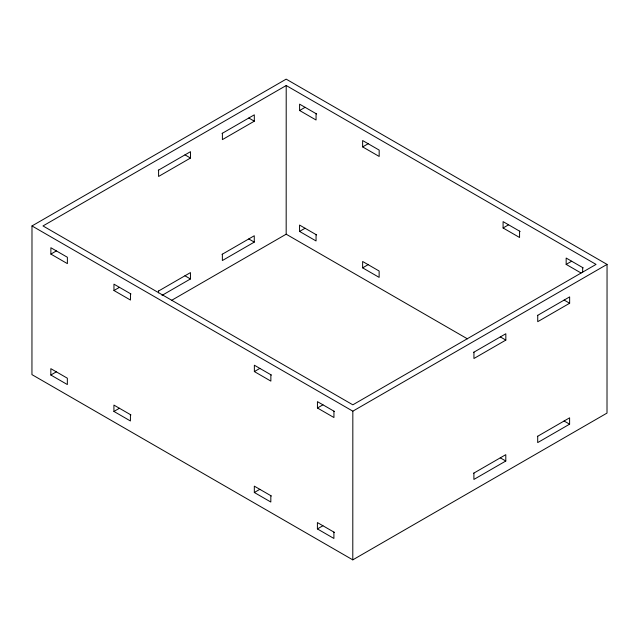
<?xml version="1.0" encoding="UTF-8"?>
<svg xmlns="http://www.w3.org/2000/svg" width="639" height="639" viewBox="0 0 639 639"><rect width="100%" height="100%" fill="white"/><g stroke="black" fill="none" stroke-linecap="round" stroke-linejoin="round"><path stroke-width="0.96" d="M31.99 225.942L31.95 374.622L352.792 559.86L607.01 413.082L607.05 264.402L286.176 79.14L31.99 225.942L352.832 411.173L607.05 264.402M171.46 300.426L286.176 234.201L286.208 85.522L596.051 264.402L352.832 404.822L42.989 225.942L286.208 85.522M352.792 559.86L352.832 411.173M158.264 170.286L190.494 151.683L190.494 158.033L158.592 176.452L158.592 170.102M222.068 133.447L254.306 114.836L254.306 121.186L222.396 139.614L222.396 133.255M50.88 254.09L67.383 263.619L67.383 257.269L50.88 247.74L50.88 254.09L56.376 250.919M316.648 113.99L299.595 104.149L299.595 110.499L305.099 107.32M131.011 294.004L113.958 284.163L113.958 290.513L119.453 287.334M158.224 291.216L190.454 272.605L190.454 278.955L162.002 295.386M222.037 254.378L254.266 235.767L254.266 242.117L222.364 260.536L222.364 254.186M50.84 375.021L67.343 384.55L67.343 378.2L50.84 368.671L50.84 375.021L56.336 371.842M316.609 234.92L299.555 225.072L299.555 231.422L305.059 228.251M130.971 414.935L113.918 405.086L113.918 411.436L119.421 408.265M362.632 267.845L379.135 277.374L379.135 271.016L362.632 261.495L362.632 267.845L368.136 264.666M271.415 375.069L254.362 365.22L254.362 371.578L259.865 368.399M520.138 231.47L503.085 221.629L503.085 227.979L508.58 224.8M334.493 411.484L317.439 401.643L317.439 407.994L322.943 404.814M583.215 267.893L566.162 258.044L566.162 264.394L571.657 261.223M473.611 352.345L505.832 333.742L505.832 340.092L473.938 358.503L473.938 352.153M537.407 315.506L569.645 296.895L569.645 303.245L537.734 321.673L537.734 315.315M271.375 496L254.322 486.151L254.322 492.501L259.825 489.33M334.453 532.415L317.399 522.566L317.399 528.924L322.903 525.745M473.571 473.267L505.792 454.664L505.792 461.023L473.898 479.434L473.898 473.084M537.375 436.437L569.605 417.826L569.605 424.176L537.703 442.595L537.703 436.245M362.632 146.89L379.175 156.443L379.175 150.093L362.632 140.54L362.632 146.89L368.176 143.735M299.595 110.499L316.057 120.004L316.057 113.646M503.085 227.979L519.563 237.492L519.563 231.142M566.162 264.394L581.011 272.973M248.803 118.015L254.306 121.186M564.141 300.074L569.645 303.245M184.99 154.854L190.494 158.033M500.329 336.913L505.832 340.092M299.555 231.422L316.057 240.951L316.057 234.601M286.176 234.201L467.413 338.838M248.763 238.938L254.266 242.117M564.101 421.005L569.605 424.176M184.951 275.784L190.454 278.955M500.289 457.844L505.792 461.023M113.958 290.513L130.46 300.042L130.46 293.684M254.362 371.578L270.864 381.108L270.864 374.75M317.439 407.994L333.941 417.523L333.941 411.173M113.918 411.436L130.42 420.965L130.42 414.615M254.322 492.501L270.824 502.03L270.824 495.68M317.399 528.924L333.901 538.453L333.901 532.095M582.664 267.573L582.664 272.11M158.552 291.025L158.552 292.846"/></g></svg>
